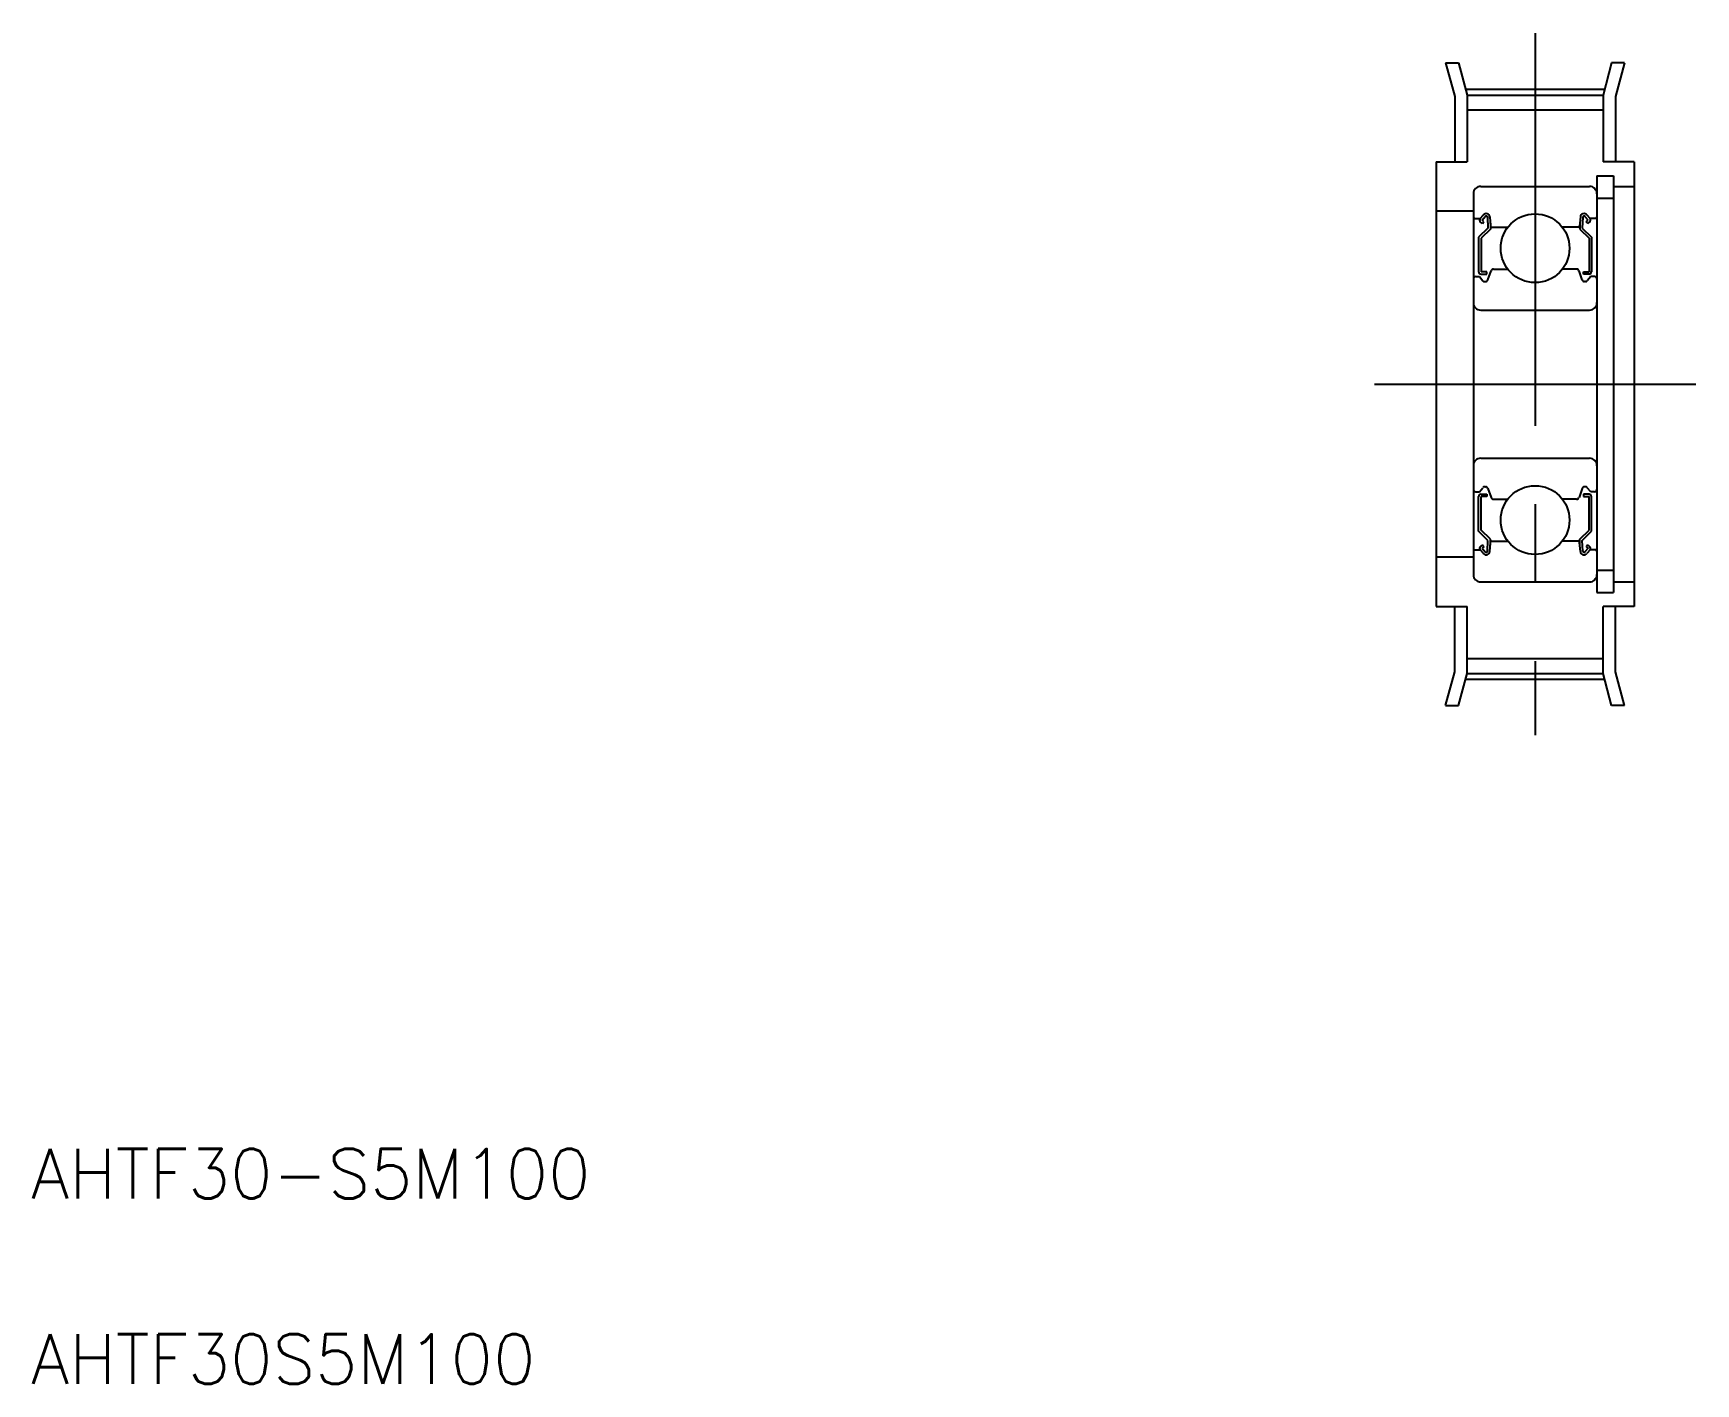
# Model space of a CAD drawing. Extents: x 10 to 145, y 10 to 119.
import ezdxf

# ---------------------------------------------------------------- set-up
doc = ezdxf.new("R2010")
doc.units = 0
doc.linetypes.add('CENTER', pattern=[50.8, 31.75, -6.35, 6.35, -6.35])
doc.layers.get('0').update_dxf_attribs({"linetype": 'CONTINUOUS'})
doc.layers.add('CENTER', color=1, linetype='CENTER')
doc.styles.get("Standard").update_dxf_attribs({"font": 'txt', "bigfont": 'BIGFONT'})

msp = doc.modelspace()

# ---------------------------------------------------------------- linework, layer by layer
at = {"color": 7, "linetype": 'CONTINUOUS'}
for p, q in [((124.45, 116.87), (125.19, 114.13)), ((124.45, 116.87), (125.49, 116.87)), ((125.49, 116.87), (126.19, 114.26)), ((137.88, 116.87), (137.19, 114.26)), ((138.92, 116.87), (137.88, 116.87)), ((138.92, 116.87), (138.19, 114.13)), ((125.19, 114.13), (125.19, 108.87)), ((126.19, 114.26), (137.19, 114.26)), ((126.19, 114.26), (126.19, 108.87)), ((126.19, 113.06), (137.19, 113.06)), ((137.19, 114.26), (137.19, 108.87)), ((138.19, 114.13), (138.19, 108.87)), ((123.69, 108.87), (123.69, 72.87)), ((123.69, 108.87), (126.19, 108.87)), ((136.69, 107.72), (136.69, 74.02)), ((136.69, 107.72), (138.04, 107.72)), ((139.69, 108.87), (137.19, 108.87)), ((138.04, 107.72), (138.04, 74.02)), ((139.69, 108.87), (139.69, 72.87)), ((127.29, 106.87), (136.09, 106.87)), ((138.04, 106.87), (139.69, 106.87)), ((126.69, 106.27), (126.69, 75.47)), ((136.69, 106.27), (136.69, 75.47)), ((136.69, 105.92), (138.04, 105.92)), ((126.69, 104.87), (123.69, 104.87)), ((126.79, 104.27), (127.25, 104.27)), ((127.25, 104.27), (127.5, 104.56)), ((127.42, 103.86), (127.27, 103.98)), ((127.4, 104.14), (127.65, 104.43)), ((127.55, 104.01), (127.4, 104.14)), ((127.42, 103.86), (127.55, 104.01)), ((127.83, 104.38), (127.87, 103.5)), ((128.02, 104.4), (128.09, 103.66)), ((128.07, 103.89), (128.07, 103.42)), ((135.35, 104.4), (135.28, 103.66)), ((135.3, 103.89), (135.3, 103.42)), ((135.55, 104.38), (135.5, 103.5)), ((135.97, 104.14), (135.72, 104.43)), ((135.82, 104.01), (135.97, 104.14)), ((135.95, 103.86), (135.82, 104.01)), ((136.13, 104.27), (135.88, 104.56)), ((135.95, 103.86), (136.1, 103.98)), ((136.59, 104.27), (136.13, 104.27)), ((127.87, 103.5), (127.12, 102.75)), ((127.12, 102.75), (127.12, 99.97)), ((128.07, 103.42), (127.32, 102.67)), ((127.32, 102.67), (127.32, 99.97)), ((128.19, 103.57), (129.49, 103.57)), ((135.18, 103.57), (133.88, 103.57)), ((135.3, 103.42), (136.05, 102.67)), ((135.5, 103.5), (136.25, 102.75)), ((136.05, 102.67), (136.05, 99.97)), ((136.25, 102.75), (136.25, 99.97)), ((126.89, 99.57), (127.19, 99.57)), ((127.19, 99.57), (127.46, 99.24)), ((127.77, 99.97), (127.32, 99.97)), ((127.32, 99.77), (127.77, 99.77)), ((127.77, 99.77), (127.77, 99.97)), ((127.87, 99.3), (128.14, 100.03)), ((128.32, 100.17), (129.49, 100.17)), ((135.05, 100.17), (133.88, 100.17)), ((135.5, 99.3), (135.24, 100.03)), ((135.6, 99.97), (136.05, 99.97)), ((135.6, 99.77), (135.6, 99.97)), ((136.05, 99.77), (135.6, 99.77)), ((136.19, 99.57), (135.91, 99.24)), ((136.49, 99.57), (136.19, 99.57)), ((127.61, 99.17), (127.68, 99.17)), ((135.76, 99.17), (135.69, 99.17)), ((127.29, 96.87), (136.09, 96.87)), ((127.29, 84.87), (136.09, 84.87)), ((126.89, 82.17), (127.19, 82.17)), ((127.19, 82.17), (127.46, 82.49)), ((127.61, 82.57), (127.68, 82.57)), ((127.87, 82.43), (128.14, 81.7)), ((135.5, 82.43), (135.24, 81.7)), ((135.76, 82.57), (135.69, 82.57)), ((136.19, 82.17), (135.91, 82.49)), ((136.49, 82.17), (136.19, 82.17)), ((127.12, 78.98), (127.12, 81.77)), ((127.32, 81.97), (127.77, 81.97)), ((127.32, 79.07), (127.32, 81.77)), ((127.77, 81.77), (127.32, 81.77)), ((127.77, 81.97), (127.77, 81.77)), ((128.32, 81.57), (129.49, 81.57)), ((135.05, 81.57), (133.88, 81.57)), ((136.05, 81.97), (135.6, 81.97)), ((135.6, 81.97), (135.6, 81.77)), ((135.6, 81.77), (136.05, 81.77)), ((136.05, 79.07), (136.05, 81.77)), ((136.25, 78.98), (136.25, 81.77)), ((127.87, 78.23), (127.12, 78.98)), ((128.07, 78.32), (127.32, 79.07)), ((127.83, 77.36), (127.87, 78.23)), ((128.02, 77.33), (128.09, 78.07)), ((128.07, 77.85), (128.07, 78.32)), ((128.19, 78.17), (129.49, 78.17)), ((135.18, 78.17), (133.88, 78.17)), ((135.35, 77.33), (135.28, 78.07)), ((135.3, 78.32), (136.05, 79.07)), ((135.3, 77.85), (135.3, 78.32)), ((135.5, 78.23), (136.25, 78.98)), ((135.55, 77.36), (135.5, 78.23)), ((126.69, 76.87), (123.69, 76.87)), ((126.79, 77.47), (127.25, 77.47)), ((127.25, 77.47), (127.5, 77.17)), ((127.42, 77.88), (127.27, 77.75)), ((127.55, 77.72), (127.4, 77.59)), ((127.4, 77.59), (127.65, 77.3)), ((127.42, 77.88), (127.55, 77.72)), ((135.97, 77.59), (135.72, 77.3)), ((135.95, 77.88), (135.82, 77.72)), ((135.82, 77.72), (135.97, 77.59)), ((136.13, 77.47), (135.88, 77.17)), ((135.95, 77.88), (136.1, 77.75)), ((136.59, 77.47), (136.13, 77.47)), ((136.69, 75.82), (138.04, 75.82)), ((127.29, 74.87), (136.09, 74.87)), ((129.69, 74.87), (129.69, 74.87)), ((131.69, 74.87), (131.69, 74.87)), ((136.69, 74.02), (138.04, 74.02)), ((138.04, 74.87), (139.69, 74.87)), ((123.69, 72.87), (126.19, 72.87)), ((125.19, 67.6), (125.19, 72.87)), ((126.19, 67.47), (126.19, 72.87)), ((137.19, 67.47), (137.19, 72.87)), ((139.69, 72.87), (137.19, 72.87)), ((138.19, 67.6), (138.19, 72.87)), ((126.19, 68.67), (137.19, 68.67)), ((124.45, 64.87), (125.19, 67.6)), ((125.49, 64.87), (126.19, 67.47)), ((126.19, 67.47), (137.19, 67.47)), ((137.88, 64.87), (137.19, 67.47)), ((138.92, 64.87), (138.19, 67.6)), ((124.45, 64.87), (125.49, 64.87)), ((138.92, 64.87), (137.88, 64.87))]:
    msp.add_line(p, q, dxfattribs=at)
for centre in [(131.69, 101.87), (131.69, 101.87), (131.69, 79.87), (131.69, 79.87)]:
    msp.add_circle(centre, 2.78, dxfattribs=at)
for centre, radius, start, end in [((127.29, 106.27), 0.6, 90, 180), ((136.09, 106.27), 0.6, 0, 90), ((126.79, 104.37), 0.1, 180, 270), ((127.4, 104.14), 0.2, 140.0012, 230.087), ((127.72, 104.37), 0.3, 4.9968, 140.0012), ((127.73, 104.37), 0.1, 2.8198, 140.0002), ((128.19, 103.67), 0.1, 184.9968, 270), ((135.18, 103.67), 0.1, 270, 355.0032), ((135.65, 104.37), 0.3, 39.9988, 175.0032), ((135.65, 104.37), 0.1, 39.9998, 177.1802), ((135.97, 104.14), 0.2, 309.913, 39.9988), ((136.59, 104.37), 0.1, 270, 0), ((126.89, 99.37), 0.2, 90, 180), ((127.32, 99.97), 0.2, 180, 270), ((128.32, 99.97), 0.2, 90, 159.9916), ((135.05, 99.97), 0.2, 20.0084, 90), ((136.05, 99.97), 0.2, 270, 0), ((136.49, 99.37), 0.2, 0, 90), ((127.61, 99.37), 0.2, 219.9952, 270), ((127.68, 99.37), 0.2, 270, 339.9916), ((135.69, 99.37), 0.2, 200.0084, 270), ((135.76, 99.37), 0.2, 270, 320.0048), ((127.29, 97.47), 0.6, 180, 270), ((136.09, 97.47), 0.6, 270, 0), ((127.29, 84.27), 0.6, 90, 180), ((136.09, 84.27), 0.6, 0, 90), ((126.89, 82.37), 0.2, 180, 270), ((127.61, 82.37), 0.2, 90, 140.0048), ((127.68, 82.37), 0.2, 20.0084, 90), ((135.69, 82.37), 0.2, 90, 159.9916), ((135.76, 82.37), 0.2, 39.9952, 90), ((136.49, 82.37), 0.2, 270, 0), ((127.32, 81.77), 0.2, 90, 180), ((128.32, 81.77), 0.2, 200.0084, 270), ((135.05, 81.77), 0.2, 270, 339.9916), ((136.05, 81.77), 0.2, 0, 90), ((128.19, 78.07), 0.1, 90, 175.0032), ((135.18, 78.07), 0.1, 4.9968, 90), ((126.79, 77.37), 0.1, 90, 180), ((127.4, 77.59), 0.2, 129.913, 219.9988), ((127.72, 77.36), 0.3, 219.9988, 355.0032), ((127.73, 77.36), 0.1, 219.9998, 357.1802), ((135.65, 77.36), 0.3, 184.9968, 320.0012), ((135.65, 77.36), 0.1, 182.8198, 320.0002), ((135.97, 77.59), 0.2, 320.0012, 50.087), ((136.59, 77.37), 0.1, 0, 90), ((127.29, 75.47), 0.6, 180, 270), ((136.09, 75.47), 0.6, 270, 0)]:
    msp.add_arc(centre, radius, start, end, dxfattribs=at)
at = {"layer": 'CENTER', "color": 1, "linetype": 'CENTER'}
for p, q in [((131.69, 119.26), (131.69, 62.47)), ((126.06, 114.74), (137.31, 114.74)), ((118.69, 90.87), (144.69, 90.87)), ((126.06, 66.99), (137.31, 66.99))]:
    msp.add_line(p, q, dxfattribs=at)

# ---------------------------------------------------------------- texts
at = {"color": 7, "linetype": 'CONTINUOUS'}
for s, p in [('AHTF30-S5M100', (10, 25)), ('AHTF30S5M100', (10, 10))]:
    msp.add_text(s, height=4, dxfattribs=at).set_placement(p)

doc.saveas('drawing.dxf')
